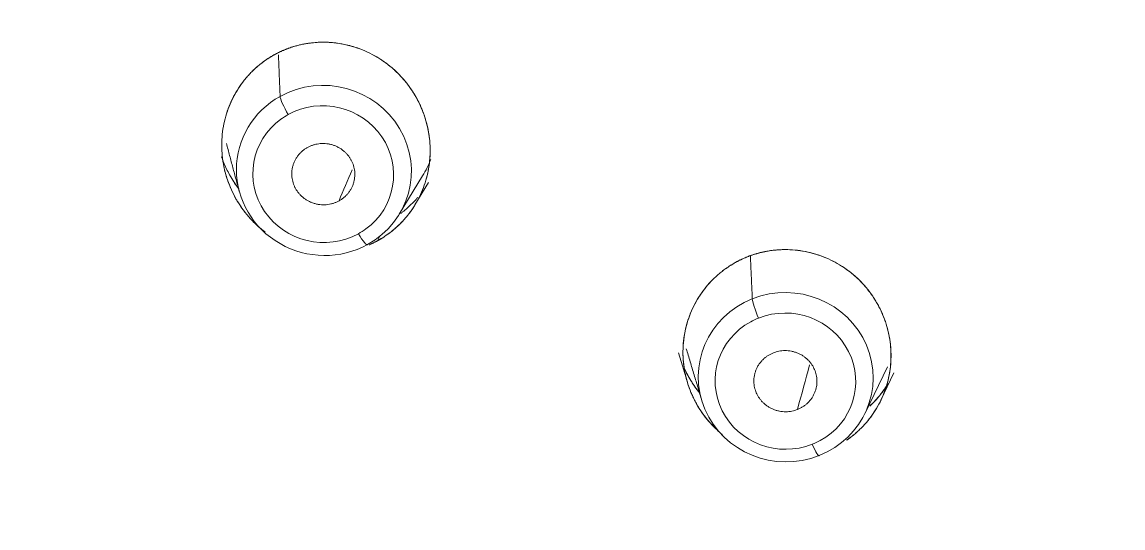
# Model space of a CAD drawing. Extents: x 5217 to 6345, y 0 to 827.
# Drawn here: x 5728.35 to 5747.55, y 527.08 to 535.89 of the extents above; entities that cross this region are included whole.
import ezdxf

# ---------------------------------------------------------------- set-up
doc = ezdxf.new("R2010")
doc.units = 0
doc.header["$LTSCALE"] = 30
doc.header["$MEASUREMENT"] = 0
doc.linetypes.add('HIDDEN2', pattern=[4.7625, 3.175, -1.5875])
doc.layers.add('1', color=7, linetype='CONTINUOUS')
doc.layers.add('2', color=1, linetype='HIDDEN2')

msp = doc.modelspace()

# ---------------------------------------------------------------- linework, layer by layer
at = {"layer": '1', "color": 7, "linetype": 'Continuous', "lineweight": 18}
for p, q in [((5734.928, 532.545), (5735.336, 533.215)), ((5735.203, 532.709), (5735.44, 533.096)), ((5735.203, 532.709), (5735.44, 533.096)), ((5735.192, 532.691), (5735.203, 532.709)), ((5734.549, 532.083), (5734.591, 532.164)), ((5734.591, 532.164), (5734.549, 532.083)), ((5734.549, 532.083), (5734.591, 532.164)), ((5734.591, 532.164), (5734.549, 532.083)), ((5739.798, 530.129), (5739.951, 529.618)), ((5739.798, 530.129), (5739.951, 529.618)), ((5743.05, 529.08), (5743.439, 529.889)), ((5743.325, 529.306), (5743.553, 529.781)), ((5743.325, 529.306), (5743.553, 529.781))]:
    msp.add_line(p, q, dxfattribs=at)
for centre, major_axis, ratio, start_param, end_param in [((5757.244, 496.519), (-59.628, 0), 0.953717, 3.141593, 6.283185), ((5757.244, 496.519), (-59.628, 0), 0.953717, 3.141593, 6.274276), ((5733.614, 533.308), (-1.511, 0.217), 0.96956, 2.231976, 5.373568), ((5733.614, 533.308), (-1.511, 0.217), 0.96956, 5.373568, 8.515161), ((5741.666, 529.707), (-1.52, 0.12), 0.96695, 2.039055, 5.180647), ((5741.666, 529.707), (1.52, -0.12), 0.96695, 2.039055, 5.180647)]:
    msp.add_ellipse(centre, major_axis=major_axis, ratio=ratio, start_param=start_param, end_param=end_param, dxfattribs=at)
at = {"layer": '1', "color": 7, "linetype": 'Continuous', "lineweight": 13}
for centre, major_axis, ratio, start_param, end_param in [((5733.002, 534.353), (0.145, -0.263), 0.150353, 3.434988, 4.909135), ((5733.604, 533.243), (-1.215, 0.175), 0.96956, 2.358616, 5.373568), ((5733.604, 533.243), (1.215, -0.175), 0.96956, 2.358616, 5.373568), ((5733.604, 533.243), (1.215, -0.175), 0.96956, 2.231976, 2.358616), ((5733.604, 533.243), (-1.215, 0.175), 0.96956, 2.231976, 2.358616), ((5734.227, 532.278), (-0.145, 0.263), 0.150353, 1.767542, 3.241688), ((5741.198, 530.813), (0.11, -0.279), 0.115075, 3.46487, 4.943483), ((5741.661, 529.638), (1.223, -0.096), 0.96695, 5.303423, 8.32224), ((5741.661, 529.638), (1.223, -0.096), 0.96695, 2.039055, 2.16183), ((5741.661, 529.638), (1.223, -0.096), 0.96695, 2.16183, 5.180647), ((5741.661, 529.638), (1.223, -0.096), 0.96695, 5.180647, 5.303423), ((5742.136, 528.616), (0.11, -0.279), 0.115075, 4.943483, 6.422096)]:
    msp.add_ellipse(centre, major_axis=major_axis, ratio=ratio, start_param=start_param, end_param=end_param, dxfattribs=at)
at = {"layer": '1', "color": 7, "linetype": 'Continuous', "lineweight": 18}
for points, knots in [([(5759.712, 439.668), (5760.292, 439.691), (5761.968, 439.78), (5764.735, 440.04), (5767.995, 440.52), (5771.222, 441.172), (5774.407, 441.992), (5777.54, 442.979), (5780.611, 444.129), (5783.61, 445.439), (5786.529, 446.905), (5789.359, 448.523), (5792.092, 450.287), (5794.718, 452.192), (5797.229, 454.232), (5799.619, 456.402), (5801.88, 458.694), (5804.005, 461.101), (5805.987, 463.617), (5807.821, 466.233), (5809.501, 468.942), (5811.021, 471.735), (5812.378, 474.604), (5813.566, 477.54), (5814.583, 480.534), (5815.426, 483.576), (5816.091, 486.659), (5816.577, 489.772), (5816.882, 492.905), (5817.005, 496.05), (5816.947, 499.196), (5816.706, 502.335), (5816.285, 505.456), (5815.684, 508.55), (5814.904, 511.608), (5813.949, 514.62), (5812.822, 517.578), (5811.525, 520.471), (5810.063, 523.292), (5808.44, 526.031), (5806.66, 528.681), (5804.731, 531.234), (5802.657, 533.681), (5800.444, 536.015), (5798.1, 538.229), (5795.631, 540.316), (5793.045, 542.27), (5790.35, 544.085), (5787.555, 545.755), (5784.667, 547.276), (5781.695, 548.643), (5778.649, 549.85), (5775.538, 550.896), (5772.371, 551.776), (5769.157, 552.489), (5765.908, 553.031), (5762.632, 553.401), (5759.34, 553.598), (5756.041, 553.622), (5752.746, 553.471), (5749.464, 553.148), (5746.207, 552.652), (5742.982, 551.986), (5739.802, 551.151), (5736.674, 550.149), (5733.609, 548.985), (5730.617, 547.661), (5727.705, 546.181), (5724.883, 544.551), (5722.16, 542.774), (5719.544, 540.857), (5717.043, 538.805), (5714.664, 536.624), (5712.415, 534.322), (5710.302, 531.904), (5708.333, 529.379), (5706.512, 526.755), (5704.847, 524.038), (5703.34, 521.238), (5701.998, 518.363), (5700.825, 515.422), (5699.823, 512.423), (5698.996, 509.377), (5698.347, 506.291), (5697.877, 503.176), (5697.588, 500.041), (5697.48, 496.896), (5697.555, 493.75), (5697.811, 490.612), (5698.249, 487.493), (5698.866, 484.402), (5699.661, 481.348), (5700.631, 478.34), (5701.774, 475.388), (5703.085, 472.5), (5704.562, 469.686), (5706.199, 466.954), (5707.991, 464.313), (5709.934, 461.769), (5712.021, 459.332), (5714.245, 457.008), (5716.601, 454.805), (5719.08, 452.73), (5721.676, 450.788), (5724.38, 448.985), (5727.184, 447.328), (5730.08, 445.82), (5733.058, 444.468), (5736.111, 443.274), (5739.227, 442.243), (5742.399, 441.377), (5745.616, 440.68), (5748.868, 440.153), (5751.926, 439.822), (5753.898, 439.702), (5754.776, 439.668)], [0, 0, 0, 0, 0.004702, 0.013606, 0.022511, 0.031416, 0.040321, 0.049226, 0.058131, 0.067035, 0.07594, 0.084844, 0.093748, 0.102652, 0.111556, 0.120459, 0.129362, 0.138265, 0.147168, 0.15607, 0.164972, 0.173874, 0.182775, 0.191676, 0.200577, 0.209478, 0.218378, 0.227279, 0.236179, 0.245079, 0.253978, 0.262878, 0.271778, 0.280678, 0.289578, 0.298478, 0.307379, 0.316279, 0.32518, 0.334081, 0.342982, 0.351884, 0.360785, 0.369687, 0.37859, 0.387493, 0.396396, 0.405299, 0.414202, 0.423106, 0.43201, 0.440914, 0.449818, 0.458723, 0.467628, 0.476532, 0.485437, 0.494342, 0.503247, 0.512152, 0.521057, 0.529962, 0.538867, 0.547772, 0.556677, 0.565582, 0.574486, 0.583391, 0.592295, 0.601199, 0.610103, 0.619007, 0.62791, 0.636813, 0.645716, 0.654619, 0.663521, 0.672423, 0.681325, 0.690226, 0.699127, 0.708028, 0.716929, 0.725829, 0.734729, 0.743629, 0.752529, 0.761429, 0.770329, 0.779229, 0.788129, 0.797029, 0.805929, 0.814829, 0.82373, 0.832631, 0.841532, 0.850433, 0.859334, 0.868236, 0.877138, 0.886041, 0.894944, 0.903847, 0.91275, 0.921653, 0.930557, 0.939461, 0.948365, 0.95727, 0.966174, 0.975079, 0.983983, 0.992888, 1, 1, 1, 1]), ([(5793.07, 451.033), (5793.622, 451.416), (5795.04, 452.443), (5797.228, 454.234), (5799.62, 456.401), (5801.88, 458.694), (5804.005, 461.101), (5805.987, 463.617), (5807.821, 466.233), (5809.501, 468.942), (5811.021, 471.735), (5812.378, 474.604), (5813.566, 477.54), (5814.583, 480.534), (5815.426, 483.576), (5816.091, 486.659), (5816.577, 489.772), (5816.882, 492.905), (5817.005, 496.05), (5816.947, 499.196), (5816.706, 502.335), (5816.285, 505.456), (5815.684, 508.55), (5814.904, 511.608), (5813.949, 514.62), (5812.822, 517.578), (5811.525, 520.471), (5810.063, 523.292), (5808.44, 526.031), (5806.66, 528.681), (5804.731, 531.234), (5802.657, 533.681), (5800.444, 536.015), (5798.1, 538.229), (5795.631, 540.316), (5793.045, 542.27), (5790.35, 544.085), (5787.555, 545.755), (5784.667, 547.276), (5781.695, 548.643), (5778.649, 549.85), (5775.538, 550.896), (5772.371, 551.776), (5769.157, 552.489), (5765.908, 553.031), (5762.632, 553.401), (5759.34, 553.598), (5756.041, 553.622), (5752.746, 553.471), (5749.464, 553.148), (5746.207, 552.652), (5742.982, 551.986), (5739.802, 551.151), (5736.674, 550.149), (5733.609, 548.985), (5730.617, 547.661), (5727.705, 546.181), (5724.883, 544.551), (5722.16, 542.774), (5719.544, 540.857), (5717.043, 538.805), (5714.664, 536.624), (5712.415, 534.322), (5710.302, 531.904), (5708.333, 529.379), (5706.512, 526.755), (5704.847, 524.038), (5703.34, 521.238), (5701.998, 518.363), (5700.825, 515.422), (5699.823, 512.423), (5698.996, 509.377), (5698.347, 506.291), (5697.877, 503.176), (5697.588, 500.041), (5697.48, 496.896), (5697.555, 493.75), (5697.811, 490.612), (5698.249, 487.493), (5698.866, 484.402), (5699.661, 481.348), (5700.631, 478.34), (5701.774, 475.388), (5703.085, 472.5), (5704.562, 469.686), (5706.199, 466.954), (5707.991, 464.313), (5709.934, 461.769), (5712.021, 459.332), (5714.246, 457.009), (5716.6, 454.804), (5719.085, 452.736), (5720.978, 451.284), (5722.066, 450.56), (5722.254, 450.437)], [0, 0, 0, 0, 0.006833, 0.017845, 0.028856, 0.039868, 0.050878, 0.061889, 0.072899, 0.083908, 0.094918, 0.105926, 0.116935, 0.127943, 0.138951, 0.149959, 0.160966, 0.171973, 0.18298, 0.193987, 0.204994, 0.216001, 0.227008, 0.238016, 0.249023, 0.26003, 0.271038, 0.282046, 0.293055, 0.304063, 0.315072, 0.326082, 0.337091, 0.348102, 0.359112, 0.370123, 0.381134, 0.392146, 0.403157, 0.414169, 0.425182, 0.436194, 0.447207, 0.45822, 0.469233, 0.480246, 0.491259, 0.502272, 0.513286, 0.524299, 0.535313, 0.546326, 0.557339, 0.568352, 0.579365, 0.590378, 0.601391, 0.612403, 0.623416, 0.634428, 0.645439, 0.656451, 0.667462, 0.678472, 0.689483, 0.700493, 0.711502, 0.722512, 0.73352, 0.744529, 0.755537, 0.766545, 0.777553, 0.78856, 0.799567, 0.810574, 0.821581, 0.832588, 0.843595, 0.854602, 0.865609, 0.876617, 0.887624, 0.898632, 0.90964, 0.920649, 0.931657, 0.942666, 0.953676, 0.964686, 0.975696, 0.986706, 0.997717, 1, 1, 1, 1]), ([(5732.752, 535.323), (5732.759, 535.326), (5732.772, 535.333), (5732.791, 535.343), (5732.81, 535.353), (5732.829, 535.363), (5732.849, 535.372), (5732.869, 535.381), (5732.888, 535.39), (5732.908, 535.399), (5732.928, 535.407), (5732.949, 535.416), (5732.969, 535.423), (5732.989, 535.431), (5733.01, 535.439), (5733.03, 535.446), (5733.051, 535.453), (5733.093, 535.466), (5733.158, 535.485), (5733.244, 535.505), (5733.332, 535.521), (5733.452, 535.537), (5733.605, 535.545), (5733.789, 535.535), (5733.974, 535.505), (5734.216, 535.441), (5734.504, 535.318), (5734.76, 535.138), (5734.939, 534.968), (5735.061, 534.827), (5735.17, 534.675), (5735.263, 534.514), (5735.338, 534.346), (5735.397, 534.173), (5735.438, 533.997), (5735.463, 533.823), (5735.471, 533.648), (5735.461, 533.475), (5735.436, 533.304), (5735.394, 533.134), (5735.337, 532.969), (5735.265, 532.811), (5735.177, 532.662), (5735.093, 532.545), (5735.018, 532.457), (5734.96, 532.394), (5734.898, 532.334), (5734.845, 532.287), (5734.803, 532.253), (5734.773, 532.229), (5734.743, 532.206), (5734.712, 532.184), (5734.68, 532.162), (5734.648, 532.141), (5734.616, 532.121), (5734.583, 532.101), (5734.561, 532.089), (5734.549, 532.083)], [0, 0, 0, 0, 0.003799, 0.007598, 0.011396, 0.015195, 0.018994, 0.022795, 0.026597, 0.030401, 0.034209, 0.038019, 0.041834, 0.045652, 0.049476, 0.053305, 0.05714, 0.060981, 0.076601, 0.092182, 0.107759, 0.123368, 0.155626, 0.187767, 0.220125, 0.253029, 0.318396, 0.382527, 0.414544, 0.446792, 0.479363, 0.511427, 0.543188, 0.575183, 0.606268, 0.636977, 0.667071, 0.697112, 0.727358, 0.757732, 0.788417, 0.818688, 0.848847, 0.879203, 0.894304, 0.909379, 0.924467, 0.939606, 0.94635, 0.953077, 0.959791, 0.966496, 0.973195, 0.979891, 0.986588, 0.99329, 1, 1, 1, 1]), ([(5732.752, 535.323), (5732.759, 535.326), (5732.772, 535.333), (5732.791, 535.343), (5732.81, 535.353), (5732.829, 535.363), (5732.849, 535.372), (5732.869, 535.381), (5732.888, 535.39), (5732.908, 535.399), (5732.928, 535.407), (5732.949, 535.416), (5732.969, 535.423), (5732.989, 535.431), (5733.01, 535.439), (5733.03, 535.446), (5733.051, 535.453), (5733.093, 535.466), (5733.158, 535.485), (5733.244, 535.505), (5733.332, 535.521), (5733.452, 535.537), (5733.605, 535.545), (5733.789, 535.535), (5733.974, 535.505), (5734.216, 535.441), (5734.504, 535.318), (5734.76, 535.138), (5734.939, 534.968), (5735.061, 534.827), (5735.17, 534.675), (5735.263, 534.514), (5735.338, 534.346), (5735.397, 534.173), (5735.438, 533.997), (5735.463, 533.823), (5735.471, 533.648), (5735.461, 533.475), (5735.436, 533.304), (5735.394, 533.134), (5735.337, 532.969), (5735.265, 532.811), (5735.177, 532.662), (5735.093, 532.545), (5735.018, 532.457), (5734.96, 532.394), (5734.898, 532.334), (5734.845, 532.287), (5734.803, 532.253), (5734.773, 532.229), (5734.743, 532.206), (5734.712, 532.184), (5734.68, 532.162), (5734.648, 532.141), (5734.616, 532.121), (5734.583, 532.101), (5734.561, 532.089), (5734.549, 532.083)], [0, 0, 0, 0, 0.003799, 0.007598, 0.011396, 0.015195, 0.018994, 0.022795, 0.026597, 0.030401, 0.034209, 0.038019, 0.041834, 0.045652, 0.049476, 0.053305, 0.05714, 0.060981, 0.076601, 0.092182, 0.107759, 0.123368, 0.155626, 0.187767, 0.220125, 0.253029, 0.318396, 0.382527, 0.414544, 0.446792, 0.479363, 0.511427, 0.543188, 0.575183, 0.606268, 0.636977, 0.667071, 0.697112, 0.727358, 0.757732, 0.788417, 0.818688, 0.848847, 0.879203, 0.894304, 0.909379, 0.924467, 0.939606, 0.94635, 0.953077, 0.959791, 0.966496, 0.973195, 0.979891, 0.986588, 0.99329, 1, 1, 1, 1]), ([(5734.549, 532.083), (5734.556, 532.086), (5734.568, 532.093), (5734.586, 532.103), (5734.604, 532.114), (5734.622, 532.125), (5734.64, 532.136), (5734.658, 532.148), (5734.676, 532.16), (5734.694, 532.172), (5734.711, 532.184), (5734.729, 532.196), (5734.746, 532.209), (5734.763, 532.222), (5734.78, 532.235), (5734.797, 532.248), (5734.814, 532.261), (5734.847, 532.289), (5734.896, 532.332), (5734.959, 532.393), (5735.018, 532.457), (5735.091, 532.543), (5735.174, 532.658), (5735.261, 532.805), (5735.336, 532.965), (5735.393, 533.127), (5735.433, 533.29), (5735.459, 533.456), (5735.47, 533.635), (5735.463, 533.81), (5735.44, 533.99), (5735.397, 534.177), (5735.341, 534.337), (5735.291, 534.449), (5735.263, 534.508), (5735.238, 534.555), (5735.206, 534.611), (5735.166, 534.678), (5735.12, 534.744), (5735.085, 534.793), (5735.064, 534.819), (5735.051, 534.836), (5735.03, 534.862), (5734.982, 534.919), (5734.904, 535.002), (5734.813, 535.086), (5734.725, 535.157), (5734.625, 535.23), (5734.495, 535.311), (5734.332, 535.392), (5734.136, 535.465), (5733.955, 535.51), (5733.794, 535.532), (5733.668, 535.541), (5733.536, 535.541), (5733.419, 535.532), (5733.328, 535.52), (5733.26, 535.508), (5733.192, 535.493), (5733.134, 535.478), (5733.086, 535.464), (5733.047, 535.452), (5733.009, 535.438), (5732.971, 535.424), (5732.933, 535.409), (5732.896, 535.394), (5732.859, 535.377), (5732.823, 535.36), (5732.787, 535.342), (5732.764, 535.329), (5732.752, 535.323)], [0, 0, 0, 0, 0.003694, 0.007393, 0.011099, 0.01481, 0.018527, 0.022251, 0.02598, 0.029715, 0.033456, 0.037203, 0.040956, 0.044716, 0.048481, 0.052253, 0.05603, 0.059814, 0.075063, 0.090305, 0.10554, 0.120772, 0.149862, 0.179752, 0.210791, 0.242213, 0.269462, 0.298407, 0.330369, 0.362933, 0.389492, 0.424711, 0.463089, 0.477338, 0.48846, 0.496947, 0.5053, 0.521703, 0.537657, 0.546928, 0.553111, 0.554802, 0.558252, 0.570508, 0.593304, 0.617377, 0.634998, 0.652245, 0.68137, 0.714539, 0.747016, 0.790736, 0.811562, 0.831919, 0.856605, 0.880927, 0.893018, 0.905101, 0.917176, 0.929243, 0.936429, 0.94359, 0.950727, 0.957839, 0.964927, 0.97199, 0.979029, 0.986044, 0.993034, 1, 1, 1, 1]), ([(5734.549, 532.083), (5734.556, 532.086), (5734.568, 532.093), (5734.586, 532.103), (5734.604, 532.114), (5734.622, 532.125), (5734.64, 532.136), (5734.658, 532.148), (5734.676, 532.16), (5734.694, 532.172), (5734.711, 532.184), (5734.729, 532.196), (5734.746, 532.209), (5734.763, 532.222), (5734.78, 532.235), (5734.797, 532.248), (5734.814, 532.261), (5734.847, 532.289), (5734.896, 532.332), (5734.959, 532.393), (5735.018, 532.457), (5735.091, 532.543), (5735.174, 532.658), (5735.261, 532.805), (5735.336, 532.965), (5735.393, 533.127), (5735.433, 533.29), (5735.459, 533.456), (5735.47, 533.635), (5735.463, 533.81), (5735.44, 533.99), (5735.397, 534.177), (5735.341, 534.337), (5735.291, 534.449), (5735.263, 534.508), (5735.238, 534.555), (5735.206, 534.611), (5735.166, 534.678), (5735.12, 534.744), (5735.085, 534.793), (5735.064, 534.819), (5735.051, 534.836), (5735.03, 534.862), (5734.982, 534.919), (5734.904, 535.002), (5734.813, 535.086), (5734.725, 535.157), (5734.625, 535.23), (5734.495, 535.311), (5734.332, 535.392), (5734.136, 535.465), (5733.955, 535.51), (5733.794, 535.532), (5733.668, 535.541), (5733.536, 535.541), (5733.419, 535.532), (5733.328, 535.52), (5733.26, 535.508), (5733.192, 535.493), (5733.134, 535.478), (5733.086, 535.464), (5733.047, 535.452), (5733.009, 535.438), (5732.971, 535.424), (5732.933, 535.409), (5732.896, 535.394), (5732.859, 535.377), (5732.823, 535.36), (5732.787, 535.342), (5732.764, 535.329), (5732.752, 535.323)], [0, 0, 0, 0, 0.003694, 0.007393, 0.011099, 0.01481, 0.018527, 0.022251, 0.02598, 0.029715, 0.033456, 0.037203, 0.040956, 0.044716, 0.048481, 0.052253, 0.05603, 0.059814, 0.075063, 0.090305, 0.10554, 0.120772, 0.149862, 0.179752, 0.210791, 0.242213, 0.269462, 0.298407, 0.330369, 0.362933, 0.389492, 0.424711, 0.463089, 0.477338, 0.48846, 0.496947, 0.5053, 0.521703, 0.537657, 0.546928, 0.553111, 0.554802, 0.558252, 0.570508, 0.593304, 0.617377, 0.634998, 0.652245, 0.68137, 0.714539, 0.747016, 0.790736, 0.811562, 0.831919, 0.856605, 0.880927, 0.893018, 0.905101, 0.917176, 0.929243, 0.936429, 0.94359, 0.950727, 0.957839, 0.964927, 0.97199, 0.979029, 0.986044, 0.993034, 1, 1, 1, 1]), ([(5732.584, 532.24), (5732.577, 532.246), (5732.521, 532.289), (5732.422, 532.374), (5732.296, 532.505), (5732.184, 532.649), (5732.084, 532.804), (5732, 532.969), (5731.931, 533.143), (5731.879, 533.325), (5731.846, 533.511), (5731.832, 533.7), (5731.837, 533.888), (5731.86, 534.072), (5731.901, 534.251), (5731.959, 534.423), (5732.033, 534.586), (5732.122, 534.739), (5732.208, 534.858), (5732.283, 534.947), (5732.342, 535.011), (5732.404, 535.072), (5732.457, 535.118), (5732.499, 535.153), (5732.529, 535.177), (5732.56, 535.2), (5732.591, 535.222), (5732.622, 535.244), (5732.654, 535.265), (5732.686, 535.285), (5732.719, 535.304), (5732.741, 535.317), (5732.752, 535.323)], [0, 0, 0, 0, 0.008048, 0.05727, 0.106501, 0.156036, 0.205933, 0.2566, 0.307456, 0.358919, 0.410488, 0.462062, 0.513624, 0.564095, 0.614619, 0.663924, 0.713198, 0.761574, 0.809855, 0.833737, 0.857585, 0.881448, 0.90538, 0.915946, 0.926489, 0.937012, 0.947521, 0.95802, 0.968513, 0.979004, 0.989498, 1, 1, 1, 1]), ([(5732.752, 535.323), (5732.746, 535.32), (5732.734, 535.313), (5732.716, 535.302), (5732.698, 535.291), (5732.679, 535.28), (5732.661, 535.269), (5732.644, 535.258), (5732.626, 535.246), (5732.608, 535.234), (5732.591, 535.222), (5732.573, 535.209), (5732.556, 535.197), (5732.539, 535.184), (5732.521, 535.171), (5732.505, 535.157), (5732.488, 535.144), (5732.454, 535.116), (5732.405, 535.073), (5732.343, 535.012), (5732.283, 534.948), (5732.21, 534.86), (5732.126, 534.744), (5732.037, 534.593), (5731.961, 534.428), (5731.902, 534.254), (5731.86, 534.074), (5731.837, 533.895), (5731.833, 533.74), (5731.838, 533.614), (5731.849, 533.502), (5731.868, 533.383), (5731.897, 533.26), (5731.929, 533.154), (5731.964, 533.058), (5732.012, 532.943), (5732.067, 532.837), (5732.126, 532.739), (5732.193, 532.637), (5732.297, 532.503), (5732.43, 532.366), (5732.532, 532.28), (5732.581, 532.242), (5732.592, 532.234)], [0, 0, 0, 0, 0.005784, 0.011578, 0.017382, 0.023197, 0.029022, 0.034858, 0.040704, 0.046561, 0.052428, 0.058305, 0.064193, 0.070092, 0.076001, 0.08192, 0.08785, 0.093791, 0.117732, 0.141689, 0.165661, 0.18965, 0.235751, 0.283523, 0.333474, 0.384371, 0.433569, 0.4851, 0.531997, 0.559699, 0.587998, 0.623929, 0.658191, 0.690789, 0.714201, 0.741354, 0.792065, 0.811453, 0.834354, 0.891234, 0.949511, 0.989424, 1, 1, 1, 1]), ([(5732.584, 532.24), (5732.577, 532.246), (5732.521, 532.289), (5732.422, 532.374), (5732.296, 532.505), (5732.184, 532.649), (5732.084, 532.804), (5732, 532.969), (5731.931, 533.143), (5731.879, 533.325), (5731.846, 533.511), (5731.832, 533.7), (5731.837, 533.888), (5731.86, 534.072), (5731.901, 534.251), (5731.959, 534.423), (5732.033, 534.586), (5732.122, 534.739), (5732.208, 534.858), (5732.283, 534.947), (5732.342, 535.011), (5732.404, 535.072), (5732.457, 535.118), (5732.499, 535.153), (5732.529, 535.177), (5732.56, 535.2), (5732.591, 535.222), (5732.622, 535.244), (5732.654, 535.265), (5732.686, 535.285), (5732.719, 535.304), (5732.741, 535.317), (5732.752, 535.323)], [0, 0, 0, 0, 0.008048, 0.05727, 0.106501, 0.156036, 0.205933, 0.2566, 0.307456, 0.358919, 0.410488, 0.462062, 0.513624, 0.564095, 0.614619, 0.663924, 0.713198, 0.761574, 0.809855, 0.833737, 0.857585, 0.881448, 0.90538, 0.915946, 0.926489, 0.937012, 0.947521, 0.95802, 0.968513, 0.979004, 0.989498, 1, 1, 1, 1]), ([(5732.752, 535.323), (5732.746, 535.32), (5732.734, 535.313), (5732.716, 535.302), (5732.698, 535.291), (5732.679, 535.28), (5732.661, 535.269), (5732.644, 535.258), (5732.626, 535.246), (5732.608, 535.234), (5732.591, 535.222), (5732.573, 535.209), (5732.556, 535.197), (5732.539, 535.184), (5732.521, 535.171), (5732.505, 535.157), (5732.488, 535.144), (5732.454, 535.116), (5732.405, 535.073), (5732.343, 535.012), (5732.283, 534.948), (5732.21, 534.86), (5732.126, 534.744), (5732.037, 534.593), (5731.961, 534.428), (5731.902, 534.254), (5731.86, 534.074), (5731.837, 533.895), (5731.833, 533.74), (5731.838, 533.614), (5731.849, 533.502), (5731.868, 533.383), (5731.897, 533.26), (5731.929, 533.154), (5731.964, 533.058), (5732.012, 532.943), (5732.067, 532.837), (5732.126, 532.739), (5732.193, 532.637), (5732.297, 532.503), (5732.43, 532.366), (5732.532, 532.28), (5732.581, 532.242), (5732.592, 532.234)], [0, 0, 0, 0, 0.005784, 0.011578, 0.017382, 0.023197, 0.029022, 0.034858, 0.040704, 0.046561, 0.052428, 0.058305, 0.064193, 0.070092, 0.076001, 0.08192, 0.08785, 0.093791, 0.117732, 0.141689, 0.165661, 0.18965, 0.235751, 0.283523, 0.333474, 0.384371, 0.433569, 0.4851, 0.531997, 0.559699, 0.587998, 0.623929, 0.658191, 0.690789, 0.714201, 0.741354, 0.792065, 0.811453, 0.834354, 0.891234, 0.949511, 0.989424, 1, 1, 1, 1]), ([(5731.83, 533.545), (5731.831, 533.543), (5731.855, 533.475), (5731.909, 533.345), (5731.998, 533.18), (5732.062, 533.082), (5732.09, 533.042)], [0, 0, 0, 0, 0.012016, 0.379708, 0.741505, 1, 1, 1, 1]), ([(5731.83, 533.545), (5731.831, 533.543), (5731.855, 533.475), (5731.909, 533.345), (5731.998, 533.18), (5732.062, 533.082), (5732.09, 533.042)], [0, 0, 0, 0, 0.012016, 0.379708, 0.741505, 1, 1, 1, 1]), ([(5732.132, 532.985), (5732.12, 533.001), (5732.09, 533.041), (5732.049, 533.101), (5732.012, 533.161), (5731.982, 533.213), (5731.947, 533.276), (5731.908, 533.354), (5731.875, 533.426), (5731.859, 533.467), (5731.855, 533.477)], [0, 0, 0, 0, 0.10564, 0.264629, 0.38398, 0.482461, 0.578675, 0.765778, 0.945151, 1, 1, 1, 1]), ([(5732.132, 532.985), (5732.12, 533.001), (5732.09, 533.041), (5732.049, 533.101), (5732.012, 533.161), (5731.982, 533.213), (5731.947, 533.276), (5731.908, 533.354), (5731.875, 533.426), (5731.859, 533.467), (5731.855, 533.477)], [0, 0, 0, 0, 0.10564, 0.264629, 0.38398, 0.482461, 0.578675, 0.765778, 0.945151, 1, 1, 1, 1]), ([(5735.478, 533.5), (5735.459, 533.451), (5735.416, 533.354), (5735.364, 533.26), (5735.335, 533.213)], [0, 0, 0, 0, 0.487503, 1, 1, 1, 1]), ([(5734.955, 532.559), (5734.957, 532.56), (5734.965, 532.566), (5734.979, 532.577), (5734.997, 532.591), (5735.015, 532.606), (5735.051, 532.636), (5735.105, 532.684), (5735.173, 532.751), (5735.222, 532.803), (5735.247, 532.833), (5735.252, 532.838)], [0, 0, 0, 0, 0.018361, 0.073922, 0.129546, 0.185241, 0.241015, 0.477222, 0.712753, 0.948237, 1, 1, 1, 1]), ([(5734.955, 532.559), (5734.957, 532.56), (5734.965, 532.566), (5734.979, 532.577), (5734.997, 532.591), (5735.015, 532.606), (5735.051, 532.636), (5735.105, 532.684), (5735.173, 532.751), (5735.222, 532.803), (5735.247, 532.833), (5735.252, 532.838)], [0, 0, 0, 0, 0.018361, 0.073922, 0.129546, 0.185241, 0.241015, 0.477222, 0.712753, 0.948237, 1, 1, 1, 1]), ([(5734.549, 532.083), (5734.543, 532.079), (5734.53, 532.072), (5734.511, 532.062), (5734.491, 532.052), (5734.472, 532.042), (5734.452, 532.033), (5734.432, 532.024), (5734.416, 532.017), (5734.407, 532.012), (5734.404, 532.011)], [0, 0, 0, 0, 0.135137, 0.270104, 0.404924, 0.539619, 0.674212, 0.808725, 0.943181, 1, 1, 1, 1]), ([(5734.404, 532.011), (5734.407, 532.012), (5734.421, 532.019), (5734.447, 532.031), (5734.482, 532.047), (5734.516, 532.065), (5734.538, 532.077), (5734.549, 532.083)], [0, 0, 0, 0, 0.057526, 0.294109, 0.530046, 0.765341, 1, 1, 1, 1]), ([(5734.549, 532.083), (5734.543, 532.079), (5734.53, 532.072), (5734.511, 532.062), (5734.491, 532.052), (5734.472, 532.042), (5734.452, 532.033), (5734.432, 532.024), (5734.416, 532.017), (5734.407, 532.012), (5734.404, 532.011)], [0, 0, 0, 0, 0.135137, 0.270104, 0.404924, 0.539619, 0.674212, 0.808725, 0.943181, 1, 1, 1, 1]), ([(5734.404, 532.011), (5734.407, 532.012), (5734.421, 532.019), (5734.447, 532.031), (5734.482, 532.047), (5734.516, 532.065), (5734.538, 532.077), (5734.549, 532.083)], [0, 0, 0, 0, 0.057526, 0.294109, 0.530046, 0.765341, 1, 1, 1, 1]), ([(5740.999, 531.804), (5741.006, 531.807), (5741.019, 531.812), (5741.04, 531.82), (5741.06, 531.827), (5741.081, 531.834), (5741.102, 531.841), (5741.123, 531.848), (5741.144, 531.854), (5741.165, 531.86), (5741.186, 531.866), (5741.207, 531.872), (5741.228, 531.877), (5741.25, 531.882), (5741.271, 531.887), (5741.293, 531.892), (5741.314, 531.896), (5741.358, 531.904), (5741.424, 531.915), (5741.514, 531.924), (5741.603, 531.929), (5741.724, 531.93), (5741.877, 531.919), (5742.059, 531.888), (5742.238, 531.837), (5742.469, 531.746), (5742.739, 531.591), (5742.971, 531.386), (5743.127, 531.199), (5743.23, 531.047), (5743.319, 530.886), (5743.391, 530.719), (5743.445, 530.545), (5743.481, 530.37), (5743.501, 530.193), (5743.504, 530.02), (5743.49, 529.848), (5743.459, 529.68), (5743.412, 529.515), (5743.35, 529.354), (5743.273, 529.2), (5743.181, 529.054), (5743.075, 528.918), (5742.977, 528.814), (5742.892, 528.736), (5742.826, 528.681), (5742.771, 528.64), (5742.738, 528.617), (5742.728, 528.611)], [0, 0, 0, 0, 0.004132, 0.008262, 0.012392, 0.016521, 0.020651, 0.024782, 0.028914, 0.033048, 0.037184, 0.041324, 0.045467, 0.049615, 0.053767, 0.057925, 0.062088, 0.066258, 0.083169, 0.100036, 0.116899, 0.133794, 0.168559, 0.203132, 0.237861, 0.273094, 0.343026, 0.411635, 0.445924, 0.48039, 0.5152, 0.549479, 0.583486, 0.61772, 0.651054, 0.683982, 0.716302, 0.748574, 0.781084, 0.813722, 0.846773, 0.879388, 0.911897, 0.944638, 0.960969, 0.977273, 0.993591, 1, 1, 1, 1]), ([(5740.999, 531.804), (5741.006, 531.807), (5741.019, 531.812), (5741.04, 531.82), (5741.06, 531.827), (5741.081, 531.834), (5741.102, 531.841), (5741.123, 531.848), (5741.144, 531.854), (5741.165, 531.86), (5741.186, 531.866), (5741.207, 531.872), (5741.228, 531.877), (5741.25, 531.882), (5741.271, 531.887), (5741.293, 531.892), (5741.314, 531.896), (5741.358, 531.904), (5741.424, 531.915), (5741.514, 531.924), (5741.603, 531.929), (5741.724, 531.93), (5741.877, 531.919), (5742.059, 531.888), (5742.238, 531.837), (5742.469, 531.746), (5742.739, 531.591), (5742.971, 531.386), (5743.127, 531.199), (5743.23, 531.047), (5743.319, 530.886), (5743.391, 530.719), (5743.445, 530.545), (5743.481, 530.37), (5743.501, 530.193), (5743.504, 530.02), (5743.49, 529.848), (5743.459, 529.68), (5743.412, 529.515), (5743.35, 529.354), (5743.273, 529.2), (5743.181, 529.054), (5743.075, 528.918), (5742.977, 528.814), (5742.892, 528.736), (5742.826, 528.681), (5742.771, 528.64), (5742.738, 528.617), (5742.728, 528.611)], [0, 0, 0, 0, 0.004132, 0.008262, 0.012392, 0.016521, 0.020651, 0.024782, 0.028914, 0.033048, 0.037184, 0.041324, 0.045467, 0.049615, 0.053767, 0.057925, 0.062088, 0.066258, 0.083169, 0.100036, 0.116899, 0.133794, 0.168559, 0.203132, 0.237861, 0.273094, 0.343026, 0.411635, 0.445924, 0.48039, 0.5152, 0.549479, 0.583486, 0.61772, 0.651054, 0.683982, 0.716302, 0.748574, 0.781084, 0.813722, 0.846773, 0.879388, 0.911897, 0.944638, 0.960969, 0.977273, 0.993591, 1, 1, 1, 1]), ([(5742.729, 528.611), (5742.737, 528.616), (5742.769, 528.639), (5742.824, 528.68), (5742.891, 528.735), (5742.975, 528.812), (5743.072, 528.914), (5743.177, 529.048), (5743.271, 529.196), (5743.347, 529.347), (5743.407, 529.501), (5743.454, 529.661), (5743.488, 529.835), (5743.502, 530.006), (5743.502, 530.185), (5743.482, 530.373), (5743.449, 530.528), (5743.414, 530.643), (5743.393, 530.705), (5743.37, 530.764), (5743.346, 530.823), (5743.313, 530.894), (5743.272, 530.973), (5743.224, 531.055), (5743.165, 531.144), (5743.092, 531.241), (5743.009, 531.338), (5742.917, 531.43), (5742.819, 531.515), (5742.703, 531.603), (5742.568, 531.689), (5742.406, 531.772), (5742.233, 531.839), (5742.053, 531.889), (5741.875, 531.919), (5741.728, 531.929), (5741.611, 531.929), (5741.52, 531.925), (5741.429, 531.915), (5741.356, 531.904), (5741.3, 531.893), (5741.261, 531.885), (5741.223, 531.876), (5741.184, 531.866), (5741.147, 531.855), (5741.109, 531.844), (5741.072, 531.831), (5741.035, 531.818), (5741.011, 531.809), (5740.999, 531.804)], [0, 0, 0, 0, 0.005865, 0.022363, 0.038853, 0.055336, 0.086695, 0.118914, 0.152364, 0.18622, 0.215315, 0.246356, 0.280794, 0.315922, 0.34407, 0.382169, 0.422768, 0.433699, 0.450403, 0.459892, 0.469112, 0.48689, 0.503715, 0.519508, 0.540625, 0.563542, 0.588264, 0.612544, 0.636854, 0.661194, 0.694645, 0.72696, 0.763251, 0.798716, 0.832364, 0.8646, 0.881714, 0.898829, 0.915947, 0.933066, 0.940606, 0.94812, 0.955609, 0.963072, 0.970509, 0.97792, 0.985306, 0.992666, 1, 1, 1, 1]), ([(5742.729, 528.611), (5742.737, 528.616), (5742.769, 528.639), (5742.824, 528.68), (5742.891, 528.735), (5742.975, 528.812), (5743.072, 528.914), (5743.177, 529.048), (5743.271, 529.196), (5743.347, 529.347), (5743.407, 529.501), (5743.454, 529.661), (5743.488, 529.835), (5743.502, 530.006), (5743.502, 530.185), (5743.482, 530.373), (5743.449, 530.528), (5743.414, 530.643), (5743.393, 530.705), (5743.37, 530.764), (5743.346, 530.823), (5743.313, 530.894), (5743.272, 530.973), (5743.224, 531.055), (5743.165, 531.144), (5743.092, 531.241), (5743.009, 531.338), (5742.917, 531.43), (5742.819, 531.515), (5742.703, 531.603), (5742.568, 531.689), (5742.406, 531.772), (5742.233, 531.839), (5742.053, 531.889), (5741.875, 531.919), (5741.728, 531.929), (5741.611, 531.929), (5741.52, 531.925), (5741.429, 531.915), (5741.356, 531.904), (5741.3, 531.893), (5741.261, 531.885), (5741.223, 531.876), (5741.184, 531.866), (5741.147, 531.855), (5741.109, 531.844), (5741.072, 531.831), (5741.035, 531.818), (5741.011, 531.809), (5740.999, 531.804)], [0, 0, 0, 0, 0.005865, 0.022363, 0.038853, 0.055336, 0.086695, 0.118914, 0.152364, 0.18622, 0.215315, 0.246356, 0.280794, 0.315922, 0.34407, 0.382169, 0.422768, 0.433699, 0.450403, 0.459892, 0.469112, 0.48689, 0.503715, 0.519508, 0.540625, 0.563542, 0.588264, 0.612544, 0.636854, 0.661194, 0.694645, 0.72696, 0.763251, 0.798716, 0.832364, 0.8646, 0.881714, 0.898829, 0.915947, 0.933066, 0.940606, 0.94812, 0.955609, 0.963072, 0.970509, 0.97792, 0.985306, 0.992666, 1, 1, 1, 1]), ([(5740.518, 528.745), (5740.481, 528.777), (5740.402, 528.851), (5740.289, 528.976), (5740.182, 529.12), (5740.089, 529.275), (5740.012, 529.44), (5739.95, 529.612), (5739.906, 529.791), (5739.879, 529.973), (5739.872, 530.157), (5739.882, 530.34), (5739.911, 530.519), (5739.958, 530.694), (5740.021, 530.862), (5740.1, 531.022), (5740.194, 531.172), (5740.302, 531.311), (5740.403, 531.417), (5740.489, 531.495), (5740.555, 531.55), (5740.624, 531.602), (5740.684, 531.642), (5740.733, 531.672), (5740.769, 531.694), (5740.806, 531.714), (5740.844, 531.734), (5740.882, 531.753), (5740.921, 531.771), (5740.96, 531.788), (5740.986, 531.799), (5740.999, 531.804)], [0, 0, 0, 0, 0.038857, 0.086767, 0.134852, 0.183245, 0.231808, 0.280881, 0.330372, 0.379892, 0.429363, 0.478484, 0.527719, 0.576241, 0.624869, 0.672857, 0.72074, 0.768021, 0.815332, 0.838632, 0.861884, 0.885135, 0.908436, 0.919912, 0.931368, 0.94281, 0.954243, 0.965673, 0.977105, 0.988545, 1, 1, 1, 1]), ([(5740.518, 528.745), (5740.481, 528.777), (5740.402, 528.851), (5740.289, 528.976), (5740.182, 529.12), (5740.089, 529.275), (5740.012, 529.44), (5739.95, 529.612), (5739.906, 529.791), (5739.879, 529.973), (5739.872, 530.157), (5739.882, 530.34), (5739.911, 530.519), (5739.958, 530.694), (5740.021, 530.862), (5740.1, 531.022), (5740.194, 531.172), (5740.302, 531.311), (5740.403, 531.417), (5740.489, 531.495), (5740.555, 531.55), (5740.624, 531.602), (5740.684, 531.642), (5740.733, 531.672), (5740.769, 531.694), (5740.806, 531.714), (5740.844, 531.734), (5740.882, 531.753), (5740.921, 531.771), (5740.96, 531.788), (5740.986, 531.799), (5740.999, 531.804)], [0, 0, 0, 0, 0.038857, 0.086767, 0.134852, 0.183245, 0.231808, 0.280881, 0.330372, 0.379892, 0.429363, 0.478484, 0.527719, 0.576241, 0.624869, 0.672857, 0.72074, 0.768021, 0.815332, 0.838632, 0.861884, 0.885135, 0.908436, 0.919912, 0.931368, 0.94281, 0.954243, 0.965673, 0.977105, 0.988545, 1, 1, 1, 1]), ([(5740.999, 531.804), (5740.992, 531.801), (5740.979, 531.796), (5740.96, 531.788), (5740.941, 531.78), (5740.921, 531.771), (5740.902, 531.762), (5740.883, 531.753), (5740.864, 531.744), (5740.845, 531.735), (5740.826, 531.725), (5740.807, 531.715), (5740.789, 531.705), (5740.77, 531.694), (5740.752, 531.683), (5740.733, 531.672), (5740.715, 531.661), (5740.678, 531.638), (5740.625, 531.602), (5740.555, 531.55), (5740.489, 531.495), (5740.405, 531.419), (5740.306, 531.316), (5740.199, 531.178), (5740.103, 531.027), (5740.025, 530.871), (5739.964, 530.712), (5739.917, 530.544), (5739.884, 530.357), (5739.872, 530.182), (5739.877, 530.031), (5739.888, 529.909), (5739.905, 529.803), (5739.927, 529.706), (5739.954, 529.606), (5739.984, 529.516), (5740.012, 529.446), (5740.03, 529.404), (5740.053, 529.353), (5740.101, 529.257), (5740.186, 529.113), (5740.298, 528.965), (5740.423, 528.829), (5740.506, 528.754), (5740.558, 528.712), (5740.558, 528.711)], [0, 0, 0, 0, 0.005571, 0.011152, 0.016741, 0.022339, 0.027946, 0.033562, 0.039187, 0.044821, 0.050463, 0.056115, 0.061776, 0.067445, 0.073124, 0.078811, 0.084508, 0.090213, 0.113195, 0.13617, 0.159137, 0.182098, 0.22675, 0.272886, 0.321007, 0.369911, 0.411334, 0.456841, 0.509157, 0.562691, 0.596724, 0.629269, 0.660331, 0.681791, 0.708506, 0.742264, 0.757557, 0.767911, 0.778701, 0.801644, 0.85317, 0.911439, 0.94782, 0.999212, 1, 1, 1, 1]), ([(5740.999, 531.804), (5740.992, 531.801), (5740.979, 531.796), (5740.96, 531.788), (5740.941, 531.78), (5740.921, 531.771), (5740.902, 531.762), (5740.883, 531.753), (5740.864, 531.744), (5740.845, 531.735), (5740.826, 531.725), (5740.807, 531.715), (5740.789, 531.705), (5740.77, 531.694), (5740.752, 531.683), (5740.733, 531.672), (5740.715, 531.661), (5740.678, 531.638), (5740.625, 531.602), (5740.555, 531.55), (5740.489, 531.495), (5740.405, 531.419), (5740.306, 531.316), (5740.199, 531.178), (5740.103, 531.027), (5740.025, 530.871), (5739.964, 530.712), (5739.917, 530.544), (5739.884, 530.357), (5739.872, 530.182), (5739.877, 530.031), (5739.888, 529.909), (5739.905, 529.803), (5739.927, 529.706), (5739.954, 529.606), (5739.984, 529.516), (5740.012, 529.446), (5740.03, 529.404), (5740.053, 529.353), (5740.101, 529.257), (5740.186, 529.113), (5740.298, 528.965), (5740.423, 528.829), (5740.506, 528.754), (5740.558, 528.712), (5740.558, 528.711)], [0, 0, 0, 0, 0.005571, 0.011152, 0.016741, 0.022339, 0.027946, 0.033562, 0.039187, 0.044821, 0.050463, 0.056115, 0.061776, 0.067445, 0.073124, 0.078811, 0.084508, 0.090213, 0.113195, 0.13617, 0.159137, 0.182098, 0.22675, 0.272886, 0.321007, 0.369911, 0.411334, 0.456841, 0.509157, 0.562691, 0.596724, 0.629269, 0.660331, 0.681791, 0.708506, 0.742264, 0.757557, 0.767911, 0.778701, 0.801644, 0.85317, 0.911439, 0.94782, 0.999212, 1, 1, 1, 1]), ([(5739.899, 529.861), (5739.925, 529.804), (5739.985, 529.689), (5740.058, 529.576), (5740.099, 529.518), (5740.102, 529.515)], [0, 0, 0, 0, 0.466357, 0.971647, 1, 1, 1, 1]), ([(5739.9, 529.86), (5739.927, 529.802), (5739.989, 529.682), (5740.077, 529.546), (5740.136, 529.468), (5740.153, 529.447)], [0, 0, 0, 0, 0.392721, 0.8358, 1, 1, 1, 1]), ([(5740.015, 529.644), (5739.998, 529.673), (5739.965, 529.729), (5739.928, 529.801), (5739.908, 529.843), (5739.902, 529.856)], [0, 0, 0, 0, 0.420227, 0.812714, 1, 1, 1, 1]), ([(5740.152, 529.447), (5740.133, 529.472), (5740.065, 529.563), (5739.991, 529.68), (5739.942, 529.773), (5739.931, 529.795)], [0, 0, 0, 0, 0.233292, 0.82231, 1, 1, 1, 1]), ([(5743.441, 529.579), (5743.425, 529.553), (5743.371, 529.473), (5743.277, 529.351), (5743.193, 529.262), (5743.151, 529.222)], [0, 0, 0, 0, 0.205315, 0.625566, 1, 1, 1, 1]), ([(5743.152, 529.222), (5743.194, 529.264), (5743.28, 529.355), (5743.374, 529.477), (5743.426, 529.555), (5743.441, 529.579)], [0, 0, 0, 0, 0.389796, 0.813846, 1, 1, 1, 1]), ([(5743.453, 529.597), (5743.42, 529.545), (5743.378, 529.484), (5743.333, 529.425), (5743.326, 529.416)], [0, 0, 0, 0, 0.832515, 1, 1, 1, 1]), ([(5743.326, 529.416), (5743.334, 529.426), (5743.379, 529.485), (5743.421, 529.546), (5743.452, 529.597)], [0, 0, 0, 0, 0.183619, 1, 1, 1, 1]), ([(5743.254, 529.33), (5743.246, 529.321), (5743.208, 529.278), (5743.167, 529.237), (5743.134, 529.205)], [0, 0, 0, 0, 0.205766, 1, 1, 1, 1]), ([(5743.135, 529.205), (5743.169, 529.238), (5743.209, 529.279), (5743.248, 529.322), (5743.255, 529.33)], [0, 0, 0, 0, 0.8159, 1, 1, 1, 1])]:
    msp.add_open_spline(points, degree=3, knots=knots, dxfattribs=at)
for points, weights, knots in [([(5816.872, 496.519), (5816.872, 553.388), (5757.244, 553.388), (5697.616, 553.388), (5697.616, 496.519)], [1, 0.707106781187, 1, 0.707106781187, 1], [0, 0, 0, 0.5, 0.5, 1, 1, 1]), ([(5816.872, 496.519), (5816.872, 553.388), (5757.244, 553.388), (5698.144, 553.388), (5697.618, 497.026)], [1, 0.707106781187, 1, 0.708948655878, 0.996339416072], [0, 0, 0, 0.501577, 0.501577, 1, 1, 1]), ([(5733.879, 532.778), (5733.402, 532.516), (5733.128, 532.981), (5732.854, 533.445), (5733.33, 533.708)], [1, 0.707106781188, 1, 0.707106781188, 1], [0, 0, 0, 0.5, 0.5, 1, 1, 1]), ([(5733.33, 533.708), (5733.806, 533.97), (5734.081, 533.505), (5734.355, 533.04), (5733.879, 532.778)], [1, 0.707106781185, 1, 0.707106781185, 1], [0, 0, 0, 0.5, 0.5, 1, 1, 1]), ([(5741.451, 530.131), (5741.959, 530.331), (5742.169, 529.839), (5742.379, 529.346), (5741.871, 529.145)], [1, 0.707106781185, 1, 0.707106781185, 1], [0, 0, 0, 0.5, 0.5, 1, 1, 1]), ([(5741.451, 530.131), (5740.943, 529.93), (5741.153, 529.437), (5741.363, 528.945), (5741.871, 529.145)], [1, 0.707106781188, 1, 0.707106781188, 1], [0, 0, 0, 0.5, 0.5, 1, 1, 1])]:
    msp.add_rational_spline(points, weights, degree=2, knots=knots, dxfattribs=at)
at = {"layer": '1', "color": 7, "linetype": 'Continuous', "lineweight": 13}
for points, degree in [([(5732.822, 535.322), (5732.852, 534.598)], 1), ([(5734.106, 533.317), (5734.03, 533.138), (5733.954, 532.958), (5733.879, 532.778)], 3), ([(5741.084, 531.073), (5741.05, 531.813)], 1), ([(5741.871, 529.145), (5741.942, 529.404), (5742.013, 529.663), (5742.083, 529.922)], 3)]:
    msp.add_open_spline(points, degree=degree, dxfattribs=at)
at = {"layer": '1', "color": 7, "linetype": 'Continuous', "lineweight": 18}
for points in [[(5731.915, 533.777), (5732.14, 532.939)], [(5739.933, 530.203), (5740.205, 529.295)]]:
    msp.add_open_spline(points, degree=1, dxfattribs=at)
at = {"layer": '2', "color": 7, "linetype": 'Continuous', "lineweight": 18}
msp.add_ellipse((5757.244, 496.914), major_axis=(-59.996, 0), ratio=0.953717, start_param=4.712389, end_param=6.214512, dxfattribs=at)
msp.add_ellipse((5757.244, 496.914), major_axis=(-59.996, 0), ratio=0.953717, start_param=4.712389, end_param=6.214512, dxfattribs=at)
msp.add_open_spline([(5757.244, 554.617), (5756.109, 554.617), (5754.517, 554.574), (5752.166, 554.419), (5750.158, 554.228), (5747.771, 553.909), (5745.273, 553.475), (5742.673, 552.909), (5740.012, 552.206), (5737.319, 551.363), (5734.615, 550.377), (5731.92, 549.247), (5729.251, 547.974), (5726.621, 546.557), (5724.045, 545), (5721.533, 543.305), (5719.098, 541.476), (5716.75, 539.515), (5714.499, 537.429), (5712.354, 535.221), (5710.322, 532.897), (5708.407, 530.458), (5706.619, 527.907), (5704.965, 525.253), (5703.457, 522.51), (5702.1, 519.685), (5700.901, 516.787), (5699.864, 513.825), (5698.995, 510.808), (5698.291, 507.744), (5697.927, 505.566), (5697.762, 504.417), (5697.746, 504.306)], degree=3, knots=[0, 0, 0, 0, 0.03946, 0.05546, 0.082036, 0.109665, 0.13934, 0.170353, 0.202419, 0.23531, 0.268863, 0.302957, 0.337499, 0.372418, 0.407657, 0.44317, 0.47892, 0.514876, 0.551012, 0.587307, 0.623741, 0.660339, 0.697303, 0.734401, 0.77158, 0.808831, 0.846149, 0.883526, 0.920958, 0.958442, 0.995976, 1, 1, 1, 1], dxfattribs=at)
msp.add_open_spline([(5757.244, 554.617), (5756.109, 554.617), (5754.517, 554.574), (5752.166, 554.419), (5750.158, 554.228), (5747.771, 553.909), (5745.273, 553.475), (5742.673, 552.909), (5740.012, 552.206), (5737.319, 551.363), (5734.615, 550.377), (5731.92, 549.247), (5729.251, 547.974), (5726.621, 546.557), (5724.045, 545), (5721.533, 543.305), (5719.098, 541.476), (5716.75, 539.515), (5714.499, 537.429), (5712.354, 535.221), (5710.322, 532.897), (5708.407, 530.458), (5706.619, 527.907), (5704.965, 525.253), (5703.457, 522.51), (5702.1, 519.685), (5700.901, 516.787), (5699.864, 513.825), (5698.995, 510.808), (5698.291, 507.744), (5697.927, 505.566), (5697.762, 504.417), (5697.746, 504.306)], degree=3, knots=[0, 0, 0, 0, 0.03946, 0.05546, 0.082036, 0.109665, 0.13934, 0.170353, 0.202419, 0.23531, 0.268863, 0.302957, 0.337499, 0.372418, 0.407657, 0.44317, 0.47892, 0.514876, 0.551012, 0.587307, 0.623741, 0.660339, 0.697303, 0.734401, 0.77158, 0.808831, 0.846149, 0.883526, 0.920958, 0.958442, 0.995976, 1, 1, 1, 1], dxfattribs=at)
for points, weights, knots in [([(5816.793, 500.826), (5814.284, 534.77), (5781.748, 548.738), (5780.301, 549.359), (5778.822, 549.906), (5724.612, 569.95), (5702.172, 518.796), (5698.494, 510.411), (5697.736, 501.351)], [0.925008169637, 0.825553196241, 1, 0.999647191397, 1, 0.716378052159, 1, 0.939059780537, 0.904307311186], [0, 0, 0, 0.343999, 0.343999, 0.358407, 0.358407, 0.886526, 0.886526, 1, 1, 1]), ([(5778.822, 549.906), (5724.612, 569.95), (5702.172, 518.796), (5698.98, 511.52), (5697.983, 503.69)], [1, 0.716378052159, 1, 0.946687935418, 0.913417875706], [0, 0, 0, 0.841773, 0.841773, 1, 1, 1])]:
    msp.add_rational_spline(points, weights, degree=2, knots=knots, dxfattribs=at)

doc.saveas('drawing.dxf')
